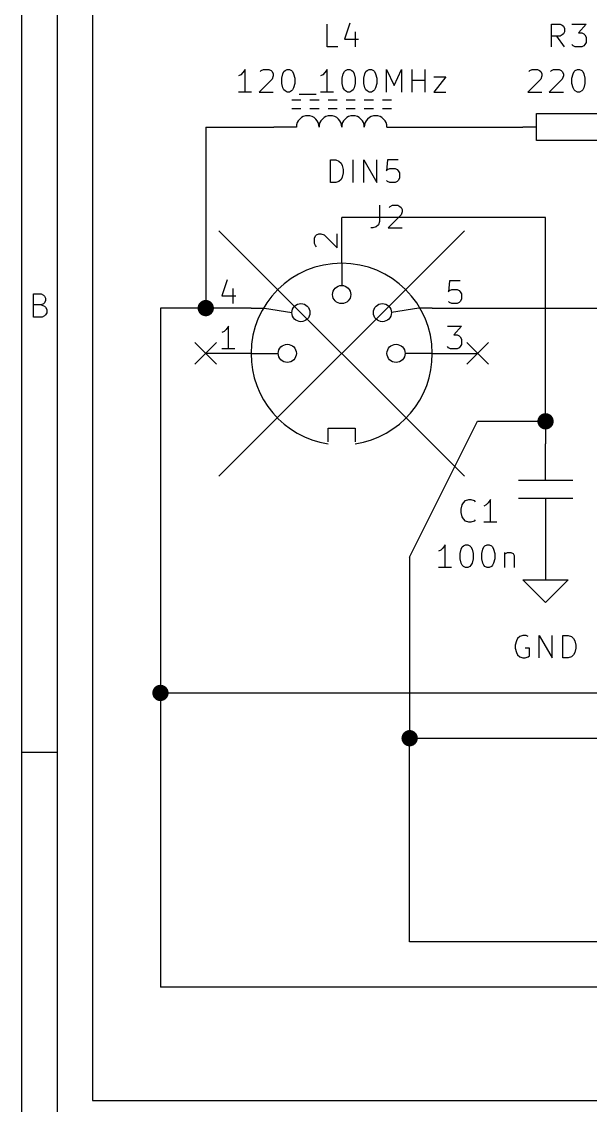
# Model space of a CAD drawing. Extents: x 0.4 to 11.3, y -7.9 to -0.4.
# Drawn here: x 0.394 to 1.649, y -5.111 to -2.717 of the extents above; entities that cross this region are included whole.
import ezdxf

# ---------------------------------------------------------------- set-up
doc = ezdxf.new("R2010")
doc.units = 0
doc.header["$MEASUREMENT"] = 0
for name, color, linetype in [('BLUE2', 5, 'CONTINUOUS'), ('BLUE3', 171, 'CONTINUOUS'), ('CYAN2', 4, 'CONTINUOUS'), ('GRAY3', 9, 'CONTINUOUS'), ('GREEN3', 91, 'CONTINUOUS'), ('LORANGE', 41, 'CONTINUOUS'), ('RED2', 1, 'CONTINUOUS')]:
    doc.layers.add(name, color=color, linetype=linetype)

msp = doc.modelspace()

# ---------------------------------------------------------------- linework, layer by layer
at = {"layer": 'BLUE2', "linetype": 'CONTINUOUS'}
for p, q in [((0.776, -3.426), (0.824, -3.474)), ((0.824, -3.426), (0.776, -3.474)), ((1.376, -3.426), (1.424, -3.474)), ((1.424, -3.426), (1.376, -3.474))]:
    msp.add_line(p, q, dxfattribs=at)
at = {"layer": 'BLUE3', "linetype": 'CONTINUOUS'}
for p, q in [((0.55, -0.55), (0.55, -5.1)), ((0.55, -5.1), (3.15, -5.1))]:
    msp.add_line(p, q, dxfattribs=at)
at = {"layer": 'CYAN2', "linetype": 'CONTINUOUS'}
for p, q in [((1.0679, -2.7728), (1.0679, -2.7228)), ((1.1179, -2.7204), (1.106, -2.7561)), ((1.5631, -2.7728), (1.5631, -2.7228)), ((1.5631, -2.7228), (1.5821, -2.7228)), ((1.5821, -2.7228), (1.5869, -2.7252)), ((1.5869, -2.7252), (1.5893, -2.7276)), ((1.5893, -2.7276), (1.5917, -2.7323)), ((1.6083, -2.7228), (1.6393, -2.7228)), ((1.6393, -2.7228), (1.6226, -2.7418)), ((1.1298, -2.7395), (1.1298, -2.7728)), ((1.5821, -2.749), (1.5631, -2.749)), ((1.5917, -2.7728), (1.575, -2.749)), ((1.5869, -2.7466), (1.5821, -2.749)), ((1.5893, -2.7442), (1.5869, -2.7466)), ((1.5917, -2.7395), (1.5893, -2.7442)), ((1.5917, -2.7323), (1.5917, -2.7395)), ((1.6226, -2.7418), (1.6298, -2.7418)), ((1.6298, -2.7418), (1.6345, -2.7442)), ((1.6345, -2.7442), (1.6369, -2.7466)), ((1.6369, -2.7466), (1.6393, -2.7514)), ((1.6393, -2.7514), (1.6393, -2.7633)), ((1.0917, -2.7728), (1.0679, -2.7728)), ((1.106, -2.7561), (1.1369, -2.7561)), ((1.6107, -2.7704), (1.6083, -2.768)), ((1.6155, -2.7728), (1.6107, -2.7704)), ((1.6298, -2.7728), (1.6155, -2.7728)), ((1.6345, -2.7704), (1.6298, -2.7728)), ((1.6369, -2.768), (1.6345, -2.7704)), ((1.6393, -2.7633), (1.6369, -2.768)), ((0.8869, -2.8228), (0.8821, -2.8299)), ((0.8869, -2.8728), (0.8869, -2.8228)), ((0.9226, -2.8252), (0.9274, -2.8228)), ((0.9274, -2.8228), (0.9393, -2.8228)), ((0.9393, -2.8228), (0.944, -2.8252)), ((0.975, -2.8252), (0.9798, -2.8228)), ((0.9798, -2.8228), (0.9845, -2.8228)), ((0.9845, -2.8228), (0.9893, -2.8252)), ((1.0679, -2.8228), (1.0631, -2.8299)), ((1.0679, -2.8728), (1.0679, -2.8228)), ((1.1083, -2.8252), (1.1131, -2.8228)), ((1.1131, -2.8228), (1.1179, -2.8228)), ((1.1179, -2.8228), (1.1226, -2.8252)), ((1.1559, -2.8252), (1.1607, -2.8228)), ((1.1607, -2.8228), (1.1655, -2.8228)), ((1.1655, -2.8228), (1.1702, -2.8252)), ((1.1988, -2.8728), (1.1988, -2.8228)), ((1.1988, -2.8228), (1.2155, -2.8585)), ((1.2155, -2.8585), (1.2321, -2.8228)), ((1.2321, -2.8228), (1.2321, -2.8728)), ((1.2559, -2.8728), (1.2559, -2.8228)), ((1.2845, -2.8728), (1.2845, -2.8228)), ((1.5155, -2.8252), (1.5202, -2.8228)), ((1.5202, -2.8228), (1.5321, -2.8228)), ((1.5321, -2.8228), (1.5369, -2.8252)), ((1.5631, -2.8252), (1.5679, -2.8228)), ((1.5679, -2.8228), (1.5798, -2.8228)), ((1.5798, -2.8228), (1.5845, -2.8252)), ((1.6155, -2.8252), (1.6202, -2.8228)), ((1.6202, -2.8228), (1.625, -2.8228)), ((1.625, -2.8228), (1.6298, -2.8252)), ((0.8774, -2.8347), (0.8726, -2.8371)), ((0.8821, -2.8299), (0.8774, -2.8347)), ((0.9464, -2.8442), (0.9179, -2.8728)), ((0.9202, -2.8276), (0.9226, -2.8252)), ((0.944, -2.8252), (0.9464, -2.8276)), ((0.9464, -2.8276), (0.9488, -2.8323)), ((0.9488, -2.8371), (0.9464, -2.8442)), ((0.9488, -2.8323), (0.9488, -2.8371)), ((0.9679, -2.8418), (0.9702, -2.8323)), ((0.9679, -2.8538), (0.9679, -2.8418)), ((0.9702, -2.8323), (0.9726, -2.8276)), ((0.9726, -2.8276), (0.975, -2.8252)), ((0.9893, -2.8252), (0.9917, -2.8276)), ((0.9917, -2.8276), (0.994, -2.8323)), ((0.994, -2.8323), (0.9964, -2.8418)), ((0.9964, -2.8418), (0.9964, -2.8538)), ((1.0583, -2.8347), (1.0536, -2.8371)), ((1.0631, -2.8299), (1.0583, -2.8347)), ((1.1012, -2.8418), (1.1036, -2.8323)), ((1.1012, -2.8538), (1.1012, -2.8418)), ((1.1036, -2.8323), (1.1059, -2.8276)), ((1.1059, -2.8276), (1.1083, -2.8252)), ((1.1226, -2.8252), (1.125, -2.8276)), ((1.125, -2.8276), (1.1274, -2.8323)), ((1.1274, -2.8323), (1.1298, -2.8418)), ((1.1298, -2.8418), (1.1298, -2.8538)), ((1.1488, -2.8418), (1.1512, -2.8323)), ((1.1488, -2.8538), (1.1488, -2.8418)), ((1.1512, -2.8323), (1.1536, -2.8276)), ((1.1536, -2.8276), (1.1559, -2.8252)), ((1.1702, -2.8252), (1.1726, -2.8276)), ((1.1726, -2.8276), (1.175, -2.8323)), ((1.175, -2.8323), (1.1774, -2.8418)), ((1.1774, -2.8418), (1.1774, -2.8538)), ((1.2559, -2.8466), (1.2845, -2.8466)), ((1.3036, -2.8395), (1.3298, -2.8395)), ((1.3298, -2.8395), (1.3036, -2.8728)), ((1.5393, -2.8442), (1.5107, -2.8728)), ((1.5131, -2.8276), (1.5155, -2.8252)), ((1.5369, -2.8252), (1.5393, -2.8276)), ((1.5393, -2.8276), (1.5417, -2.8323)), ((1.5417, -2.8371), (1.5393, -2.8442)), ((1.5417, -2.8323), (1.5417, -2.8371)), ((1.5869, -2.8442), (1.5583, -2.8728)), ((1.5607, -2.8276), (1.5631, -2.8252)), ((1.5845, -2.8252), (1.5869, -2.8276)), ((1.5869, -2.8276), (1.5893, -2.8323)), ((1.5893, -2.8371), (1.5869, -2.8442)), ((1.5893, -2.8323), (1.5893, -2.8371)), ((1.6083, -2.8418), (1.6107, -2.8323)), ((1.6083, -2.8538), (1.6083, -2.8418)), ((1.6107, -2.8323), (1.6131, -2.8276)), ((1.6131, -2.8276), (1.6155, -2.8252)), ((1.6298, -2.8252), (1.6321, -2.8276)), ((1.6321, -2.8276), (1.6345, -2.8323)), ((1.6345, -2.8323), (1.6369, -2.8418)), ((1.6369, -2.8418), (1.6369, -2.8538)), ((0.9702, -2.8633), (0.9679, -2.8538)), ((0.9726, -2.868), (0.9702, -2.8633)), ((0.975, -2.8704), (0.9726, -2.868)), ((0.9798, -2.8728), (0.975, -2.8704)), ((0.9893, -2.8704), (0.9845, -2.8728)), ((0.9917, -2.868), (0.9893, -2.8704)), ((0.994, -2.8633), (0.9917, -2.868)), ((0.9964, -2.8538), (0.994, -2.8633)), ((1.1036, -2.8633), (1.1012, -2.8538)), ((1.1059, -2.868), (1.1036, -2.8633)), ((1.1083, -2.8704), (1.1059, -2.868)), ((1.1131, -2.8728), (1.1083, -2.8704)), ((1.1226, -2.8704), (1.1179, -2.8728)), ((1.125, -2.868), (1.1226, -2.8704)), ((1.1274, -2.8633), (1.125, -2.868)), ((1.1298, -2.8538), (1.1274, -2.8633)), ((1.1512, -2.8633), (1.1488, -2.8538)), ((1.1536, -2.868), (1.1512, -2.8633)), ((1.1559, -2.8704), (1.1536, -2.868)), ((1.1607, -2.8728), (1.1559, -2.8704)), ((1.1702, -2.8704), (1.1655, -2.8728)), ((1.1726, -2.868), (1.1702, -2.8704)), ((1.175, -2.8633), (1.1726, -2.868)), ((1.1774, -2.8538), (1.175, -2.8633)), ((1.6107, -2.8633), (1.6083, -2.8538)), ((1.6131, -2.868), (1.6107, -2.8633)), ((1.6155, -2.8704), (1.6131, -2.868)), ((1.6202, -2.8728), (1.6155, -2.8704)), ((1.6298, -2.8704), (1.625, -2.8728)), ((1.6321, -2.868), (1.6298, -2.8704)), ((1.6345, -2.8633), (1.6321, -2.868)), ((1.6369, -2.8538), (1.6345, -2.8633)), ((0.9012, -2.8728), (0.8726, -2.8728)), ((0.9179, -2.8728), (0.9488, -2.8728)), ((0.9845, -2.8728), (0.9798, -2.8728)), ((1.006, -2.8776), (1.044, -2.8776)), ((1.0821, -2.8728), (1.0536, -2.8728)), ((1.1179, -2.8728), (1.1131, -2.8728)), ((1.1655, -2.8728), (1.1607, -2.8728)), ((1.3036, -2.8728), (1.3298, -2.8728)), ((1.5107, -2.8728), (1.5417, -2.8728)), ((1.5583, -2.8728), (1.5893, -2.8728)), ((1.625, -2.8728), (1.6202, -2.8728)), ((1.3663, -3.7847), (1.3687, -3.7799)), ((1.3663, -3.7847), (1.3687, -3.7799)), ((1.3687, -3.7799), (1.3734, -3.7752)), ((1.3687, -3.7799), (1.3734, -3.7752)), ((1.3734, -3.7752), (1.3806, -3.7728)), ((1.3734, -3.7752), (1.3806, -3.7728)), ((1.3806, -3.7728), (1.3853, -3.7728)), ((1.3806, -3.7728), (1.3853, -3.7728)), ((1.3853, -3.7728), (1.3925, -3.7752)), ((1.3853, -3.7728), (1.3925, -3.7752)), ((1.3925, -3.7752), (1.3949, -3.7776)), ((1.3925, -3.7752), (1.3949, -3.7776)), ((1.4234, -3.7799), (1.4187, -3.7847)), ((1.4234, -3.7799), (1.4187, -3.7847)), ((1.4282, -3.7728), (1.4234, -3.7799)), ((1.4282, -3.7728), (1.4234, -3.7799)), ((1.4282, -3.8228), (1.4282, -3.7728)), ((1.4282, -3.8228), (1.4282, -3.7728)), ((1.3639, -3.7942), (1.3663, -3.7847)), ((1.3639, -3.7942), (1.3663, -3.7847)), ((1.3639, -3.8014), (1.3639, -3.7942)), ((1.3639, -3.8014), (1.3639, -3.7942)), ((1.3663, -3.8109), (1.3639, -3.8014)), ((1.3663, -3.8109), (1.3639, -3.8014)), ((1.4187, -3.7847), (1.4139, -3.7871)), ((1.4187, -3.7847), (1.4139, -3.7871)), ((1.3687, -3.8157), (1.3663, -3.8109)), ((1.3687, -3.8157), (1.3663, -3.8109)), ((1.3734, -3.8204), (1.3687, -3.8157)), ((1.3734, -3.8204), (1.3687, -3.8157)), ((1.3806, -3.8228), (1.3734, -3.8204)), ((1.3806, -3.8228), (1.3734, -3.8204)), ((1.3853, -3.8228), (1.3806, -3.8228)), ((1.3853, -3.8228), (1.3806, -3.8228)), ((1.3925, -3.8204), (1.3853, -3.8228)), ((1.3925, -3.8204), (1.3853, -3.8228)), ((1.3949, -3.818), (1.3925, -3.8204)), ((1.3949, -3.818), (1.3925, -3.8204)), ((1.4425, -3.8228), (1.4139, -3.8228)), ((1.4425, -3.8228), (1.4139, -3.8228)), ((1.3282, -3.8728), (1.3234, -3.8799)), ((1.3282, -3.8728), (1.3234, -3.8799)), ((1.3282, -3.9228), (1.3282, -3.8728)), ((1.3282, -3.9228), (1.3282, -3.8728)), ((1.3663, -3.8776), (1.3687, -3.8752)), ((1.3663, -3.8776), (1.3687, -3.8752)), ((1.3687, -3.8752), (1.3734, -3.8728)), ((1.3687, -3.8752), (1.3734, -3.8728)), ((1.3734, -3.8728), (1.3782, -3.8728)), ((1.3734, -3.8728), (1.3782, -3.8728)), ((1.3782, -3.8728), (1.3829, -3.8752)), ((1.3782, -3.8728), (1.3829, -3.8752)), ((1.3829, -3.8752), (1.3853, -3.8776)), ((1.3829, -3.8752), (1.3853, -3.8776)), ((1.4139, -3.8776), (1.4163, -3.8752)), ((1.4139, -3.8776), (1.4163, -3.8752)), ((1.4163, -3.8752), (1.421, -3.8728)), ((1.4163, -3.8752), (1.421, -3.8728)), ((1.421, -3.8728), (1.4258, -3.8728)), ((1.421, -3.8728), (1.4258, -3.8728)), ((1.4258, -3.8728), (1.4306, -3.8752)), ((1.4258, -3.8728), (1.4306, -3.8752)), ((1.4306, -3.8752), (1.4329, -3.8776)), ((1.4306, -3.8752), (1.4329, -3.8776)), ((1.3187, -3.8847), (1.3139, -3.8871)), ((1.3187, -3.8847), (1.3139, -3.8871)), ((1.3234, -3.8799), (1.3187, -3.8847)), ((1.3234, -3.8799), (1.3187, -3.8847)), ((1.3615, -3.8919), (1.3639, -3.8823)), ((1.3615, -3.8919), (1.3639, -3.8823)), ((1.3615, -3.9038), (1.3615, -3.8919)), ((1.3615, -3.9038), (1.3615, -3.8919)), ((1.3639, -3.8823), (1.3663, -3.8776)), ((1.3639, -3.8823), (1.3663, -3.8776)), ((1.3853, -3.8776), (1.3877, -3.8823)), ((1.3853, -3.8776), (1.3877, -3.8823)), ((1.3877, -3.8823), (1.3901, -3.8919)), ((1.3877, -3.8823), (1.3901, -3.8919)), ((1.3901, -3.8919), (1.3901, -3.9038)), ((1.3901, -3.8919), (1.3901, -3.9038)), ((1.4091, -3.8919), (1.4115, -3.8823)), ((1.4091, -3.8919), (1.4115, -3.8823)), ((1.4091, -3.9038), (1.4091, -3.8919)), ((1.4091, -3.9038), (1.4091, -3.8919)), ((1.4115, -3.8823), (1.4139, -3.8776)), ((1.4115, -3.8823), (1.4139, -3.8776)), ((1.4329, -3.8776), (1.4353, -3.8823)), ((1.4329, -3.8776), (1.4353, -3.8823)), ((1.4353, -3.8823), (1.4377, -3.8919)), ((1.4353, -3.8823), (1.4377, -3.8919)), ((1.4377, -3.8919), (1.4377, -3.9038)), ((1.4377, -3.8919), (1.4377, -3.9038)), ((1.4591, -3.8895), (1.4591, -3.9228)), ((1.4591, -3.8895), (1.4591, -3.9228)), ((1.4591, -3.8942), (1.4615, -3.8919)), ((1.4591, -3.8942), (1.4615, -3.8919)), ((1.4615, -3.8919), (1.4663, -3.8895)), ((1.4615, -3.8919), (1.4663, -3.8895)), ((1.4663, -3.8895), (1.4734, -3.8895)), ((1.4663, -3.8895), (1.4734, -3.8895)), ((1.4734, -3.8895), (1.4782, -3.8919)), ((1.4734, -3.8895), (1.4782, -3.8919)), ((1.4782, -3.8919), (1.4806, -3.8966)), ((1.4782, -3.8919), (1.4806, -3.8966)), ((1.4806, -3.8966), (1.4806, -3.9228)), ((1.4806, -3.8966), (1.4806, -3.9228)), ((1.3425, -3.9228), (1.3139, -3.9228)), ((1.3425, -3.9228), (1.3139, -3.9228)), ((1.3639, -3.9133), (1.3615, -3.9038)), ((1.3639, -3.9133), (1.3615, -3.9038)), ((1.3663, -3.918), (1.3639, -3.9133)), ((1.3663, -3.918), (1.3639, -3.9133)), ((1.3687, -3.9204), (1.3663, -3.918)), ((1.3687, -3.9204), (1.3663, -3.918)), ((1.3734, -3.9228), (1.3687, -3.9204)), ((1.3734, -3.9228), (1.3687, -3.9204)), ((1.3782, -3.9228), (1.3734, -3.9228)), ((1.3782, -3.9228), (1.3734, -3.9228)), ((1.3829, -3.9204), (1.3782, -3.9228)), ((1.3829, -3.9204), (1.3782, -3.9228)), ((1.3853, -3.918), (1.3829, -3.9204)), ((1.3853, -3.918), (1.3829, -3.9204)), ((1.3877, -3.9133), (1.3853, -3.918)), ((1.3877, -3.9133), (1.3853, -3.918)), ((1.3901, -3.9038), (1.3877, -3.9133)), ((1.3901, -3.9038), (1.3877, -3.9133)), ((1.4115, -3.9133), (1.4091, -3.9038)), ((1.4115, -3.9133), (1.4091, -3.9038)), ((1.4139, -3.918), (1.4115, -3.9133)), ((1.4139, -3.918), (1.4115, -3.9133)), ((1.4163, -3.9204), (1.4139, -3.918)), ((1.4163, -3.9204), (1.4139, -3.918)), ((1.421, -3.9228), (1.4163, -3.9204)), ((1.421, -3.9228), (1.4163, -3.9204)), ((1.4258, -3.9228), (1.421, -3.9228)), ((1.4258, -3.9228), (1.421, -3.9228)), ((1.4306, -3.9204), (1.4258, -3.9228)), ((1.4306, -3.9204), (1.4258, -3.9228)), ((1.4329, -3.918), (1.4306, -3.9204)), ((1.4329, -3.918), (1.4306, -3.9204)), ((1.4353, -3.9133), (1.4329, -3.918)), ((1.4353, -3.9133), (1.4329, -3.918)), ((1.4377, -3.9038), (1.4353, -3.9133)), ((1.4377, -3.9038), (1.4353, -3.9133)), ((1.4857, -4.0847), (1.4833, -4.0942)), ((1.4857, -4.0847), (1.4833, -4.0942)), ((1.4881, -4.0799), (1.4857, -4.0847)), ((1.4881, -4.0799), (1.4857, -4.0847)), ((1.4929, -4.0752), (1.4881, -4.0799)), ((1.4929, -4.0752), (1.4881, -4.0799)), ((1.5, -4.0728), (1.4929, -4.0752)), ((1.5, -4.0728), (1.4929, -4.0752)), ((1.5071, -4.0728), (1.5, -4.0728)), ((1.5071, -4.0728), (1.5, -4.0728)), ((1.5119, -4.0752), (1.5071, -4.0728)), ((1.5119, -4.0752), (1.5071, -4.0728)), ((1.5357, -4.1228), (1.5357, -4.0728)), ((1.5357, -4.0728), (1.5643, -4.1228)), ((1.5357, -4.1228), (1.5357, -4.0728)), ((1.5357, -4.0728), (1.5643, -4.1228)), ((1.5643, -4.1228), (1.5643, -4.0728)), ((1.5643, -4.1228), (1.5643, -4.0728)), ((1.5881, -4.1228), (1.5881, -4.0728)), ((1.5881, -4.0728), (1.6, -4.0728)), ((1.5881, -4.1228), (1.5881, -4.0728)), ((1.5881, -4.0728), (1.6, -4.0728)), ((1.6, -4.0728), (1.6071, -4.0752)), ((1.6, -4.0728), (1.6071, -4.0752)), ((1.6071, -4.0752), (1.6119, -4.0799)), ((1.6071, -4.0752), (1.6119, -4.0799)), ((1.6119, -4.0799), (1.6143, -4.0847)), ((1.6119, -4.0799), (1.6143, -4.0847)), ((1.6143, -4.0847), (1.6167, -4.0942)), ((1.6143, -4.0847), (1.6167, -4.0942)), ((1.4833, -4.0942), (1.4833, -4.1014)), ((1.4833, -4.0942), (1.4833, -4.1014)), ((1.4833, -4.1014), (1.4857, -4.1109)), ((1.4833, -4.1014), (1.4857, -4.1109)), ((1.4857, -4.1109), (1.4881, -4.1157)), ((1.4857, -4.1109), (1.4881, -4.1157)), ((1.4881, -4.1157), (1.4929, -4.1204)), ((1.4881, -4.1157), (1.4929, -4.1204)), ((1.5143, -4.1014), (1.5048, -4.1014)), ((1.5143, -4.1014), (1.5048, -4.1014)), ((1.5143, -4.118), (1.5143, -4.1014)), ((1.5143, -4.118), (1.5143, -4.1014)), ((1.6119, -4.1157), (1.6071, -4.1204)), ((1.6119, -4.1157), (1.6071, -4.1204)), ((1.6143, -4.1109), (1.6119, -4.1157)), ((1.6143, -4.1109), (1.6119, -4.1157)), ((1.6167, -4.1014), (1.6143, -4.1109)), ((1.6167, -4.1014), (1.6143, -4.1109)), ((1.6167, -4.0942), (1.6167, -4.1014)), ((1.6167, -4.0942), (1.6167, -4.1014)), ((1.4929, -4.1204), (1.5, -4.1228)), ((1.4929, -4.1204), (1.5, -4.1228)), ((1.5, -4.1228), (1.5048, -4.1228)), ((1.5, -4.1228), (1.5048, -4.1228)), ((1.5048, -4.1228), (1.5119, -4.1204)), ((1.5048, -4.1228), (1.5119, -4.1204)), ((1.5119, -4.1204), (1.5143, -4.118)), ((1.5119, -4.1204), (1.5143, -4.118)), ((1.6, -4.1228), (1.5881, -4.1228)), ((1.6, -4.1228), (1.5881, -4.1228)), ((1.6071, -4.1204), (1.6, -4.1228)), ((1.6071, -4.1204), (1.6, -4.1228))]:
    msp.add_line(p, q, dxfattribs=at)
at = {"layer": 'GRAY3', "linetype": 'CONTINUOUS'}
for p, q in [((1.075, -3.0728), (1.075, -3.0228)), ((1.075, -3.0228), (1.0869, -3.0228)), ((1.075, -3.0728), (1.075, -3.0228)), ((1.075, -3.0228), (1.0869, -3.0228)), ((1.0869, -3.0228), (1.094, -3.0252)), ((1.0869, -3.0228), (1.094, -3.0252)), ((1.094, -3.0252), (1.0988, -3.0299)), ((1.094, -3.0252), (1.0988, -3.0299)), ((1.0988, -3.0299), (1.1012, -3.0347)), ((1.0988, -3.0299), (1.1012, -3.0347)), ((1.1012, -3.0347), (1.1036, -3.0442)), ((1.1012, -3.0347), (1.1036, -3.0442)), ((1.125, -3.0728), (1.125, -3.0228)), ((1.125, -3.0728), (1.125, -3.0228)), ((1.1488, -3.0728), (1.1488, -3.0228)), ((1.1488, -3.0228), (1.1774, -3.0728)), ((1.1488, -3.0728), (1.1488, -3.0228)), ((1.1488, -3.0228), (1.1774, -3.0728)), ((1.1774, -3.0728), (1.1774, -3.0228)), ((1.1774, -3.0728), (1.1774, -3.0228)), ((1.2012, -3.0228), (1.1988, -3.0466)), ((1.2012, -3.0228), (1.1988, -3.0466)), ((1.225, -3.0228), (1.2012, -3.0228)), ((1.225, -3.0228), (1.2012, -3.0228)), ((1.1012, -3.0609), (1.0988, -3.0657)), ((1.1012, -3.0609), (1.0988, -3.0657)), ((1.1036, -3.0514), (1.1012, -3.0609)), ((1.1036, -3.0514), (1.1012, -3.0609)), ((1.1036, -3.0442), (1.1036, -3.0514)), ((1.1036, -3.0442), (1.1036, -3.0514)), ((1.1988, -3.0466), (1.2012, -3.0442)), ((1.1988, -3.0466), (1.2012, -3.0442)), ((1.2012, -3.0442), (1.206, -3.0419)), ((1.2012, -3.0442), (1.206, -3.0419)), ((1.206, -3.0419), (1.2179, -3.0419)), ((1.206, -3.0419), (1.2179, -3.0419)), ((1.2179, -3.0419), (1.2226, -3.0442)), ((1.2179, -3.0419), (1.2226, -3.0442)), ((1.2226, -3.0442), (1.225, -3.0466)), ((1.2226, -3.0442), (1.225, -3.0466)), ((1.225, -3.0466), (1.2274, -3.0514)), ((1.225, -3.0466), (1.2274, -3.0514)), ((1.2274, -3.0633), (1.225, -3.068)), ((1.2274, -3.0633), (1.225, -3.068)), ((1.2274, -3.0514), (1.2274, -3.0633)), ((1.2274, -3.0514), (1.2274, -3.0633)), ((1.0869, -3.0728), (1.075, -3.0728)), ((1.0869, -3.0728), (1.075, -3.0728)), ((1.094, -3.0704), (1.0869, -3.0728)), ((1.094, -3.0704), (1.0869, -3.0728)), ((1.0988, -3.0657), (1.094, -3.0704)), ((1.0988, -3.0657), (1.094, -3.0704)), ((1.2012, -3.0704), (1.1988, -3.068)), ((1.2012, -3.0704), (1.1988, -3.068)), ((1.206, -3.0728), (1.2012, -3.0704)), ((1.206, -3.0728), (1.2012, -3.0704)), ((1.2179, -3.0728), (1.206, -3.0728)), ((1.2179, -3.0728), (1.206, -3.0728)), ((1.2226, -3.0704), (1.2179, -3.0728)), ((1.2226, -3.0704), (1.2179, -3.0728)), ((1.225, -3.068), (1.2226, -3.0704)), ((1.225, -3.068), (1.2226, -3.0704)), ((1.1833, -3.1228), (1.1833, -3.1585)), ((1.1833, -3.1228), (1.1833, -3.1585)), ((1.2048, -3.1276), (1.2071, -3.1252)), ((1.2048, -3.1276), (1.2071, -3.1252)), ((1.2071, -3.1252), (1.2119, -3.1228)), ((1.2071, -3.1252), (1.2119, -3.1228)), ((1.2119, -3.1228), (1.2238, -3.1228)), ((1.2119, -3.1228), (1.2238, -3.1228)), ((1.2238, -3.1228), (1.2286, -3.1252)), ((1.2238, -3.1228), (1.2286, -3.1252)), ((1.2286, -3.1252), (1.231, -3.1276)), ((1.2286, -3.1252), (1.231, -3.1276)), ((1.231, -3.1276), (1.2333, -3.1323)), ((1.231, -3.1276), (1.2333, -3.1323)), ((1.2333, -3.1323), (1.2333, -3.1371)), ((1.2333, -3.1323), (1.2333, -3.1371)), ((1.1, -3.25), (1.1, -3.15)), ((1.1, -3.25), (1.1, -3.15)), ((1.1833, -3.1585), (1.181, -3.1657)), ((1.1833, -3.1585), (1.181, -3.1657)), ((1.231, -3.1442), (1.2024, -3.1728)), ((1.231, -3.1442), (1.2024, -3.1728)), ((1.2333, -3.1371), (1.231, -3.1442)), ((1.2333, -3.1371), (1.231, -3.1442)), ((1.169, -3.1728), (1.1643, -3.1728)), ((1.169, -3.1728), (1.1643, -3.1728)), ((1.1762, -3.1704), (1.169, -3.1728)), ((1.1762, -3.1704), (1.169, -3.1728)), ((1.181, -3.1657), (1.1762, -3.1704)), ((1.181, -3.1657), (1.1762, -3.1704)), ((1.2024, -3.1728), (1.2333, -3.1728)), ((1.2024, -3.1728), (1.2333, -3.1728)), ((1.0399, -3.1952), (1.0423, -3.1905)), ((1.0399, -3.1952), (1.0423, -3.1905)), ((1.0399, -3.2071), (1.0399, -3.1952)), ((1.0399, -3.2071), (1.0399, -3.1952)), ((1.0423, -3.2119), (1.0399, -3.2071)), ((1.0423, -3.2119), (1.0399, -3.2071)), ((1.0423, -3.1905), (1.0446, -3.1881)), ((1.0423, -3.1905), (1.0446, -3.1881)), ((1.0446, -3.1881), (1.0494, -3.1857)), ((1.0446, -3.1881), (1.0494, -3.1857)), ((1.0494, -3.1857), (1.0542, -3.1857)), ((1.0494, -3.1857), (1.0542, -3.1857)), ((1.0542, -3.1857), (1.0613, -3.1881)), ((1.0542, -3.1857), (1.0613, -3.1881)), ((1.0613, -3.1881), (1.0899, -3.2167)), ((1.0613, -3.1881), (1.0899, -3.2167)), ((1.0899, -3.2167), (1.0899, -3.1857)), ((1.0899, -3.2167), (1.0899, -3.1857)), ((1.0446, -3.2143), (1.0423, -3.2119)), ((1.0446, -3.2143), (1.0423, -3.2119)), ((1.1, -3.25), (1.1, -3.3)), ((0.8476, -3.2875), (0.8357, -3.3232)), ((0.8476, -3.2875), (0.8357, -3.3232)), ((1.3381, -3.2899), (1.3357, -3.3137)), ((1.3381, -3.2899), (1.3357, -3.3137)), ((1.3619, -3.2899), (1.3381, -3.2899)), ((1.3619, -3.2899), (1.3381, -3.2899)), ((0.8357, -3.3232), (0.8667, -3.3232)), ((0.8357, -3.3232), (0.8667, -3.3232)), ((0.8595, -3.3065), (0.8595, -3.3399)), ((0.8595, -3.3065), (0.8595, -3.3399)), ((1.3357, -3.3137), (1.3381, -3.3113)), ((1.3357, -3.3137), (1.3381, -3.3113)), ((1.3381, -3.3113), (1.3429, -3.3089)), ((1.3381, -3.3113), (1.3429, -3.3089)), ((1.3429, -3.3089), (1.3548, -3.3089)), ((1.3429, -3.3089), (1.3548, -3.3089)), ((1.3548, -3.3089), (1.3595, -3.3113)), ((1.3548, -3.3089), (1.3595, -3.3113)), ((1.3595, -3.3113), (1.3619, -3.3137)), ((1.3595, -3.3113), (1.3619, -3.3137)), ((1.3619, -3.3137), (1.3643, -3.3184)), ((1.3619, -3.3137), (1.3643, -3.3184)), ((1.3643, -3.3184), (1.3643, -3.3304)), ((1.3643, -3.3184), (1.3643, -3.3304)), ((0.9, -3.35), (0.8, -3.35)), ((0.9, -3.35), (0.8, -3.35)), ((0.9, -3.35), (0.93, -3.35)), ((0.93, -3.35), (0.99, -3.36)), ((1.27, -3.35), (1.21, -3.36)), ((1.3, -3.35), (1.27, -3.35)), ((1.3, -3.35), (1.4, -3.35)), ((1.3, -3.35), (1.4, -3.35)), ((1.3381, -3.3375), (1.3357, -3.3351)), ((1.3381, -3.3375), (1.3357, -3.3351)), ((1.3429, -3.3399), (1.3381, -3.3375)), ((1.3429, -3.3399), (1.3381, -3.3375)), ((1.3548, -3.3399), (1.3429, -3.3399)), ((1.3548, -3.3399), (1.3429, -3.3399)), ((1.3595, -3.3375), (1.3548, -3.3399)), ((1.3595, -3.3375), (1.3548, -3.3399)), ((1.3619, -3.3351), (1.3595, -3.3375)), ((1.3619, -3.3351), (1.3595, -3.3375)), ((1.3643, -3.3304), (1.3619, -3.3351)), ((1.3643, -3.3304), (1.3619, -3.3351)), ((0.8452, -3.397), (0.8405, -3.4018)), ((0.8452, -3.397), (0.8405, -3.4018)), ((0.85, -3.3899), (0.8452, -3.397)), ((0.85, -3.3899), (0.8452, -3.397)), ((0.85, -3.4399), (0.85, -3.3899)), ((0.85, -3.4399), (0.85, -3.3899)), ((1.3333, -3.3899), (1.3643, -3.3899)), ((1.3333, -3.3899), (1.3643, -3.3899)), ((1.3643, -3.3899), (1.3476, -3.4089)), ((1.3643, -3.3899), (1.3476, -3.4089)), ((0.8405, -3.4018), (0.8357, -3.4042)), ((0.8405, -3.4018), (0.8357, -3.4042)), ((1.3476, -3.4089), (1.3548, -3.4089)), ((1.3476, -3.4089), (1.3548, -3.4089)), ((1.3548, -3.4089), (1.3595, -3.4113)), ((1.3548, -3.4089), (1.3595, -3.4113)), ((1.3595, -3.4113), (1.3619, -3.4137)), ((1.3595, -3.4113), (1.3619, -3.4137)), ((1.3619, -3.4137), (1.3643, -3.4184)), ((1.3619, -3.4137), (1.3643, -3.4184)), ((1.3643, -3.4184), (1.3643, -3.4304)), ((1.3643, -3.4184), (1.3643, -3.4304)), ((0.8643, -3.4399), (0.8357, -3.4399)), ((0.8643, -3.4399), (0.8357, -3.4399)), ((1.3357, -3.4375), (1.3333, -3.4351)), ((1.3357, -3.4375), (1.3333, -3.4351)), ((1.3405, -3.4399), (1.3357, -3.4375)), ((1.3405, -3.4399), (1.3357, -3.4375)), ((1.3548, -3.4399), (1.3405, -3.4399)), ((1.3548, -3.4399), (1.3405, -3.4399)), ((1.3595, -3.4375), (1.3548, -3.4399)), ((1.3595, -3.4375), (1.3548, -3.4399)), ((1.3619, -3.4351), (1.3595, -3.4375)), ((1.3619, -3.4351), (1.3595, -3.4375)), ((1.3643, -3.4304), (1.3619, -3.4351)), ((1.3643, -3.4304), (1.3619, -3.4351)), ((0.9, -3.45), (0.8, -3.45)), ((0.9, -3.45), (0.8, -3.45)), ((0.9, -3.45), (0.96, -3.45)), ((1.3, -3.45), (1.24, -3.45)), ((1.3, -3.45), (1.4, -3.45)), ((1.3, -3.45), (1.4, -3.45)), ((1.07, -3.645), (1.07, -3.615)), ((1.07, -3.615), (1.13, -3.615)), ((1.13, -3.615), (1.13, -3.645))]:
    msp.add_line(p, q, dxfattribs=at)
at = {"layer": 'GRAY3'}
for centre in [(1.1, -3.32), (1.01, -3.36), (1.19, -3.36), (0.98, -3.45), (1.22, -3.45)]:
    msp.add_circle(centre, 0.02, dxfattribs=at)
for centre, radius, start, end in [((1.1, -3.4509), 0.2, 0.2498, 179.7502), ((1.1018, -3.4507), 0.2018, -180.2012, -99.0691), ((1.0994, -3.4518), 0.2006, -81.2273, 0.506)]:
    msp.add_arc(centre, radius, start, end, dxfattribs=at)
at = {"layer": 'GREEN3', "linetype": 'CONTINUOUS'}
for p, q in [((0.8, -2.95), (0.95, -2.95)), ((0.8, -2.95), (0.8, -3.35)), ((1.25, -2.95), (1.5, -2.95)), ((1.55, -3.15), (1.1, -3.15)), ((1.55, -3.6), (1.55, -3.15)), ((0.8, -3.35), (0.7, -3.35)), ((0.7, -3.35), (0.7, -4.2)), ((1.4, -3.35), (1.7, -3.35)), ((1.25, -3.9), (1.4, -3.6)), ((1.4, -3.6), (1.55, -3.6)), ((1.55, -3.6), (1.55, -3.65)), ((1.55, -3.85), (1.55, -3.9)), ((1.25, -3.9), (1.25, -4.3)), ((0.7, -4.2), (0.7, -4.85)), ((0.7, -4.2), (1.95, -4.2)), ((1.25, -4.75), (1.25, -4.3)), ((1.25, -4.3), (1.95, -4.3)), ((2.1, -4.75), (1.25, -4.75)), ((2.1, -4.85), (0.7, -4.85))]:
    msp.add_line(p, q, dxfattribs=at)
at = {"layer": 'GREEN3', "const_width": 0.018}
for points in [[(0.791, -3.35, 1), (0.809, -3.35, 1)], [(1.541, -3.6, 1), (1.559, -3.6, 1)], [(0.691, -4.2, 1), (0.709, -4.2, 1)], [(1.241, -4.3, 1), (1.259, -4.3, 1)]]:
    msp.add_lwpolyline(points, format="xyb", close=True, dxfattribs=at)
at = {"layer": 'LORANGE', "linetype": 'CONTINUOUS'}
for p, q in [((0.829, -3.1793), (1.371, -3.7215)), ((1.371, -3.1793), (0.829, -3.7215)), ((0.829, -3.1793), (1.371, -3.7215)), ((1.371, -3.1793), (0.829, -3.7215))]:
    msp.add_line(p, q, dxfattribs=at)
at = {"layer": 'RED2', "linetype": 'CONTINUOUS'}
for p, q in [((0.3937, -7.8743), (0.3937, -0.3937)), ((0.4724, -7.7956), (0.4724, -0.4724)), ((0.99, -2.89), (1.01, -2.89)), ((1.03, -2.89), (1.05, -2.89)), ((1.07, -2.89), (1.09, -2.89)), ((1.11, -2.89), (1.13, -2.89)), ((1.15, -2.89), (1.17, -2.89)), ((1.19, -2.89), (1.21, -2.89)), ((1.01, -2.91), (0.99, -2.91)), ((1.05, -2.91), (1.03, -2.91)), ((1.09, -2.91), (1.07, -2.91)), ((1.13, -2.91), (1.11, -2.91)), ((1.17, -2.91), (1.15, -2.91)), ((1.21, -2.91), (1.19, -2.91)), ((1.53, -2.98), (1.53, -2.92)), ((1.53, -2.92), (1.67, -2.92)), ((1, -2.95), (0.95, -2.95)), ((1.2, -2.95), (1.25, -2.95)), ((1.53, -2.95), (1.5, -2.95)), ((1.67, -2.98), (1.53, -2.98)), ((0.4197, -3.3698), (0.4197, -3.3186)), ((0.4197, -3.3186), (0.4367, -3.3186)), ((0.4367, -3.3186), (0.4416, -3.3211)), ((0.4416, -3.3211), (0.444, -3.3235)), ((0.444, -3.3235), (0.4465, -3.3284)), ((0.4367, -3.343), (0.4197, -3.343)), ((0.4416, -3.3406), (0.4367, -3.343)), ((0.4367, -3.343), (0.444, -3.3455)), ((0.444, -3.3381), (0.4416, -3.3406)), ((0.4465, -3.3333), (0.444, -3.3381)), ((0.444, -3.3455), (0.4465, -3.3479)), ((0.4465, -3.3284), (0.4465, -3.3333)), ((0.4465, -3.3479), (0.4489, -3.3528)), ((0.4392, -3.3698), (0.4197, -3.3698)), ((0.444, -3.3674), (0.4392, -3.3698)), ((0.4465, -3.365), (0.444, -3.3674)), ((0.4489, -3.3601), (0.4465, -3.365)), ((0.4489, -3.3528), (0.4489, -3.3601)), ((1.55, -3.73), (1.55, -3.65)), ((1.55, -3.73), (1.55, -3.65)), ((1.49, -3.73), (1.61, -3.73)), ((1.49, -3.77), (1.61, -3.77)), ((1.55, -3.77), (1.55, -3.85)), ((1.55, -3.77), (1.55, -3.85)), ((1.55, -3.9), (1.55, -3.95)), ((1.55, -4), (1.5, -3.95)), ((1.5, -3.95), (1.55, -3.95)), ((1.55, -3.95), (1.6, -3.95)), ((1.6, -3.95), (1.55, -4)), ((0.3937, -4.3307), (0.4724, -4.3307))]:
    msp.add_line(p, q, dxfattribs=at)
at = {"layer": 'RED2'}
for centre in [(1.025, -2.9501), (1.075, -2.9501), (1.125, -2.9501), (1.175, -2.9501)]:
    msp.add_arc(centre, 0.025, 0.2441, 179.7559, dxfattribs=at)

doc.saveas('drawing.dxf')
